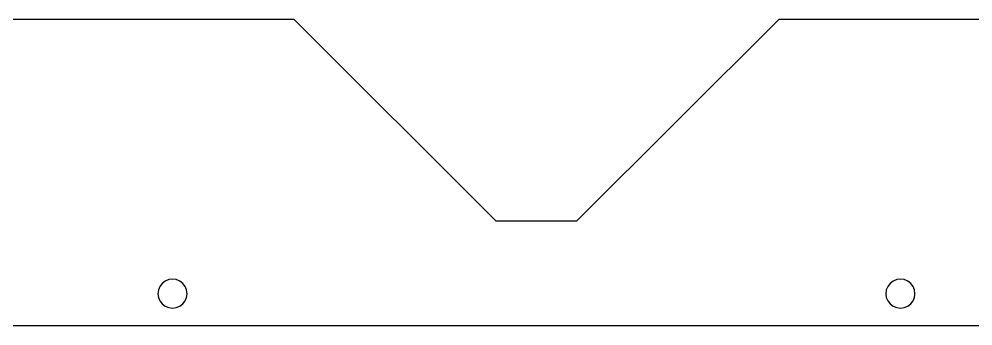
# Model space of a CAD drawing. Extents: x -200 to 421, y -75 to 295.
# Drawn here: x -79.2 to 38.7, y -73 to -35 of the extents above; entities that cross this region are included whole.
import ezdxf

# ---------------------------------------------------------------- set-up
doc = ezdxf.new("R2010")
doc.units = 0
doc.layers.get('0').update_dxf_attribs({"linetype": 'CONTINUOUS'})

# ---------------------------------------------------------------- blocks, each defined once
blk = doc.blocks.new('BLOCK_16')
at = {"color": 7}
blk.add_lwpolyline([(142.77, -72.97), (-173.23, -72.97)], dxfattribs=at)
blk = doc.blocks.new('BLOCK_27')
at = {"color": 7}
blk.add_lwpolyline([(-20.23, -59.97), (-10.23, -59.97)], dxfattribs=at)
blk = doc.blocks.new('BLOCK_28')
at = {"color": 7}
blk.add_lwpolyline([(-10.23, -59.97), (14.77, -34.97)], dxfattribs=at)
blk = doc.blocks.new('BLOCK_29')
at = {"color": 7}
blk.add_lwpolyline([(-20.23, -59.97), (-45.23, -34.97)], dxfattribs=at)
blk = doc.blocks.new('BLOCK_30')
at = {"color": 7}
blk.add_lwpolyline([(-90.23, -34.97), (-45.23, -34.97)], dxfattribs=at)
blk = doc.blocks.new('BLOCK_31')
at = {"color": 7}
blk.add_lwpolyline([(14.77, -34.97), (59.77, -34.97)], dxfattribs=at)
blk = doc.blocks.new('BLOCK_2283')
at = {"color": 7}
blk.add_lwpolyline([(-58.43, -68.97), (-58.49, -68.5)], dxfattribs=at)
blk = doc.blocks.new('BLOCK_2284')
at = {"color": 7}
blk.add_lwpolyline([(-58.49, -68.5), (-58.67, -68.07)], dxfattribs=at)
blk = doc.blocks.new('BLOCK_2285')
at = {"color": 7}
blk.add_lwpolyline([(-58.67, -68.07), (-58.96, -67.69)], dxfattribs=at)
blk = doc.blocks.new('BLOCK_2286')
at = {"color": 7}
blk.add_lwpolyline([(-58.96, -67.69), (-59.33, -67.41)], dxfattribs=at)
blk = doc.blocks.new('BLOCK_2287')
at = {"color": 7}
blk.add_lwpolyline([(-59.33, -67.41), (-59.76, -67.23)], dxfattribs=at)
blk = doc.blocks.new('BLOCK_2288')
at = {"color": 7}
blk.add_lwpolyline([(-59.76, -67.23), (-60.23, -67.17)], dxfattribs=at)
blk = doc.blocks.new('BLOCK_2289')
at = {"color": 7}
blk.add_lwpolyline([(-60.23, -67.17), (-60.69, -67.23)], dxfattribs=at)
blk = doc.blocks.new('BLOCK_2290')
at = {"color": 7}
blk.add_lwpolyline([(-60.69, -67.23), (-61.13, -67.41)], dxfattribs=at)
blk = doc.blocks.new('BLOCK_2291')
at = {"color": 7}
blk.add_lwpolyline([(-61.13, -67.41), (-61.5, -67.69)], dxfattribs=at)
blk = doc.blocks.new('BLOCK_2292')
at = {"color": 7}
blk.add_lwpolyline([(-61.5, -67.69), (-61.79, -68.07)], dxfattribs=at)
blk = doc.blocks.new('BLOCK_2293')
at = {"color": 7}
blk.add_lwpolyline([(-61.79, -68.07), (-61.97, -68.5)], dxfattribs=at)
blk = doc.blocks.new('BLOCK_2294')
at = {"color": 7}
blk.add_lwpolyline([(-61.97, -68.5), (-62.03, -68.97)], dxfattribs=at)
blk = doc.blocks.new('BLOCK_2295')
at = {"color": 7}
blk.add_lwpolyline([(-62.03, -68.97), (-61.97, -69.43)], dxfattribs=at)
blk = doc.blocks.new('BLOCK_2296')
at = {"color": 7}
blk.add_lwpolyline([(-61.97, -69.43), (-61.79, -69.87)], dxfattribs=at)
blk = doc.blocks.new('BLOCK_2297')
at = {"color": 7}
blk.add_lwpolyline([(-61.79, -69.87), (-61.5, -70.24)], dxfattribs=at)
blk = doc.blocks.new('BLOCK_2298')
at = {"color": 7}
blk.add_lwpolyline([(-61.5, -70.24), (-61.13, -70.52)], dxfattribs=at)
blk = doc.blocks.new('BLOCK_2299')
at = {"color": 7}
blk.add_lwpolyline([(-61.13, -70.52), (-60.69, -70.7)], dxfattribs=at)
blk = doc.blocks.new('BLOCK_2300')
at = {"color": 7}
blk.add_lwpolyline([(-60.69, -70.7), (-60.23, -70.77)], dxfattribs=at)
blk = doc.blocks.new('BLOCK_2301')
at = {"color": 7}
blk.add_lwpolyline([(-60.23, -70.77), (-59.76, -70.7)], dxfattribs=at)
blk = doc.blocks.new('BLOCK_2302')
at = {"color": 7}
blk.add_lwpolyline([(-59.76, -70.7), (-59.33, -70.52)], dxfattribs=at)
blk = doc.blocks.new('BLOCK_2303')
at = {"color": 7}
blk.add_lwpolyline([(-59.33, -70.52), (-58.96, -70.24)], dxfattribs=at)
blk = doc.blocks.new('BLOCK_2304')
at = {"color": 7}
blk.add_lwpolyline([(-58.96, -70.24), (-58.67, -69.87)], dxfattribs=at)
blk = doc.blocks.new('BLOCK_2305')
at = {"color": 7}
blk.add_lwpolyline([(-58.67, -69.87), (-58.49, -69.43)], dxfattribs=at)
blk = doc.blocks.new('BLOCK_2306')
at = {"color": 7}
blk.add_lwpolyline([(-58.49, -69.43), (-58.43, -68.97)], dxfattribs=at)
blk = doc.blocks.new('BLOCK_2307')
at = {"color": 7}
blk.add_lwpolyline([(31.57, -68.97), (31.51, -68.5)], dxfattribs=at)
blk = doc.blocks.new('BLOCK_2308')
at = {"color": 7}
blk.add_lwpolyline([(31.51, -68.5), (31.33, -68.07)], dxfattribs=at)
blk = doc.blocks.new('BLOCK_2309')
at = {"color": 7}
blk.add_lwpolyline([(31.33, -68.07), (31.04, -67.69)], dxfattribs=at)
blk = doc.blocks.new('BLOCK_2310')
at = {"color": 7}
blk.add_lwpolyline([(31.04, -67.69), (30.67, -67.41)], dxfattribs=at)
blk = doc.blocks.new('BLOCK_2311')
at = {"color": 7}
blk.add_lwpolyline([(30.67, -67.41), (30.24, -67.23)], dxfattribs=at)
blk = doc.blocks.new('BLOCK_2312')
at = {"color": 7}
blk.add_lwpolyline([(30.24, -67.23), (29.77, -67.17)], dxfattribs=at)
blk = doc.blocks.new('BLOCK_2313')
at = {"color": 7}
blk.add_lwpolyline([(29.77, -67.17), (29.31, -67.23)], dxfattribs=at)
blk = doc.blocks.new('BLOCK_2314')
at = {"color": 7}
blk.add_lwpolyline([(29.31, -67.23), (28.87, -67.41)], dxfattribs=at)
blk = doc.blocks.new('BLOCK_2315')
at = {"color": 7}
blk.add_lwpolyline([(28.87, -67.41), (28.5, -67.69)], dxfattribs=at)
blk = doc.blocks.new('BLOCK_2316')
at = {"color": 7}
blk.add_lwpolyline([(28.5, -67.69), (28.21, -68.07)], dxfattribs=at)
blk = doc.blocks.new('BLOCK_2317')
at = {"color": 7}
blk.add_lwpolyline([(28.21, -68.07), (28.03, -68.5)], dxfattribs=at)
blk = doc.blocks.new('BLOCK_2318')
at = {"color": 7}
blk.add_lwpolyline([(28.03, -68.5), (27.97, -68.97)], dxfattribs=at)
blk = doc.blocks.new('BLOCK_2319')
at = {"color": 7}
blk.add_lwpolyline([(27.97, -68.97), (28.03, -69.43)], dxfattribs=at)
blk = doc.blocks.new('BLOCK_2320')
at = {"color": 7}
blk.add_lwpolyline([(28.03, -69.43), (28.21, -69.87)], dxfattribs=at)
blk = doc.blocks.new('BLOCK_2321')
at = {"color": 7}
blk.add_lwpolyline([(28.21, -69.87), (28.5, -70.24)], dxfattribs=at)
blk = doc.blocks.new('BLOCK_2322')
at = {"color": 7}
blk.add_lwpolyline([(28.5, -70.24), (28.87, -70.52)], dxfattribs=at)
blk = doc.blocks.new('BLOCK_2323')
at = {"color": 7}
blk.add_lwpolyline([(28.87, -70.52), (29.31, -70.7)], dxfattribs=at)
blk = doc.blocks.new('BLOCK_2324')
at = {"color": 7}
blk.add_lwpolyline([(29.31, -70.7), (29.77, -70.77)], dxfattribs=at)
blk = doc.blocks.new('BLOCK_2325')
at = {"color": 7}
blk.add_lwpolyline([(29.77, -70.77), (30.24, -70.7)], dxfattribs=at)
blk = doc.blocks.new('BLOCK_2326')
at = {"color": 7}
blk.add_lwpolyline([(30.24, -70.7), (30.67, -70.52)], dxfattribs=at)
blk = doc.blocks.new('BLOCK_2327')
at = {"color": 7}
blk.add_lwpolyline([(30.67, -70.52), (31.04, -70.24)], dxfattribs=at)
blk = doc.blocks.new('BLOCK_2328')
at = {"color": 7}
blk.add_lwpolyline([(31.04, -70.24), (31.33, -69.87)], dxfattribs=at)
blk = doc.blocks.new('BLOCK_2329')
at = {"color": 7}
blk.add_lwpolyline([(31.33, -69.87), (31.51, -69.43)], dxfattribs=at)
blk = doc.blocks.new('BLOCK_2330')
at = {"color": 7}
blk.add_lwpolyline([(31.51, -69.43), (31.57, -68.97)], dxfattribs=at)

msp = doc.modelspace()

# ---------------------------------------------------------------- block references
for name in ['BLOCK_30', 'BLOCK_29', 'BLOCK_28', 'BLOCK_31', 'BLOCK_27', 'BLOCK_2289', 'BLOCK_2288', 'BLOCK_2313', 'BLOCK_2312', 'BLOCK_2293', 'BLOCK_2292', 'BLOCK_2291', 'BLOCK_2290', 'BLOCK_2287', 'BLOCK_2286', 'BLOCK_2285', 'BLOCK_2284', 'BLOCK_2317', 'BLOCK_2316', 'BLOCK_2315', 'BLOCK_2314', 'BLOCK_2311', 'BLOCK_2310', 'BLOCK_2309', 'BLOCK_2308', 'BLOCK_2294', 'BLOCK_2295', 'BLOCK_2296', 'BLOCK_2305', 'BLOCK_2283', 'BLOCK_2306', 'BLOCK_2318', 'BLOCK_2319', 'BLOCK_2320', 'BLOCK_2329', 'BLOCK_2307', 'BLOCK_2330', 'BLOCK_2297', 'BLOCK_2298', 'BLOCK_2299', 'BLOCK_2300', 'BLOCK_2301', 'BLOCK_2302', 'BLOCK_2303', 'BLOCK_2304', 'BLOCK_2321', 'BLOCK_2322', 'BLOCK_2323', 'BLOCK_2324', 'BLOCK_2325', 'BLOCK_2326', 'BLOCK_2327', 'BLOCK_2328', 'BLOCK_16']:
    msp.add_blockref(name, (0, 0))

doc.saveas('drawing.dxf')
